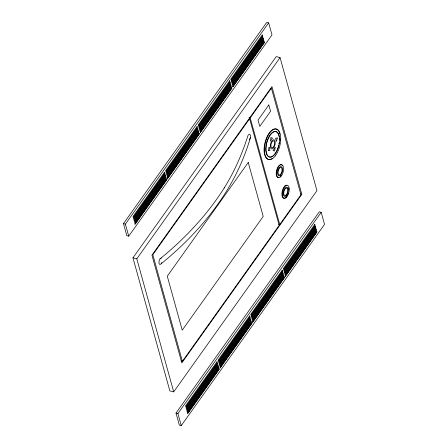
<?xml version="1.0" encoding="UTF-8"?>
<svg xmlns="http://www.w3.org/2000/svg" width="448" height="448" viewBox="0 0 448 448"><rect width="100%" height="100%" fill="white"/><g stroke="black" fill="none" stroke-linecap="round" stroke-linejoin="round"><path stroke-width="0.67" d="M250.421 137.514L250.426 135.167L249.491 134.154L248.153 135.061C242.273 153.546 234.573 171.478 224.224 187.942L224.599 187.359C207.402 214.743 184.99 238.56 159.97 258.927L159.018 261.229L159.012 263.57L159.947 264.589L161.286 263.676C186.312 243.314 208.723 219.498 225.921 192.114L226.296 191.531C236.701 174.692 244.933 156.542 250.421 137.514L249.474 139.815M161.286 263.676L161.762 262.528M123.469 223.63L266.739 22.4L268.654 22.887L271.992 34.927L128.727 236.158L126.806 235.67L123.469 223.63L125.39 224.118L128.727 236.158M125.39 224.118L268.654 22.887M134.926 224.269L199.455 133.627M200.267 132.49L231.924 88.026M232.736 86.884L264.393 42.42M132.955 257.846L276.226 56.616L280.062 57.59L316.96 190.641L173.695 391.871L169.854 390.897L132.955 257.846L136.797 258.821L173.695 391.871M136.797 258.821L280.062 57.59M279.765 224.538L250.191 117.897L271.376 88.133L300.955 194.779L279.765 224.538L278.617 224.246M182.381 361.323L279.182 225.355L249.609 118.714L152.802 254.682L182.381 361.323L181.227 361.032M301.812 194.309L181.815 362.863L151.945 255.153L271.942 86.598L301.812 194.309L300.468 193.973M176.008 413.073L319.273 211.842L321.194 212.33L324.531 224.37L181.261 425.6L179.346 425.113L176.008 413.073L177.923 413.56L181.261 425.6M177.923 413.56L321.194 212.33M187.869 413.14L219.117 369.247M219.929 368.105L316.932 231.862M159.97 258.927L161.302 258.02M249.038 117.606L250.191 117.897M281.327 175.37A6.731 3.17 -75.8 0 1 280.644 176.333M278.841 177.638A6.731 3.17 -75.8 0 1 276.707 169.949A6.731 3.17 -75.8 0 1 282.341 165.34M278.706 145.258A13.11 6.177 -75.8 0 1 267.971 156.223A13.11 6.177 -75.8 0 1 269.17 136.36A13.11 6.177 -75.8 0 1 279.21 137.01M279.367 138.746A13.11 6.177 -75.8 0 1 279.384 139.983M279.194 142.582A13.11 6.177 -75.8 0 1 278.986 143.92M288.736 187.701A6.731 3.17 -75.8 0 1 288.87 189.51M288.142 193.558A6.731 3.17 -75.8 0 1 283.444 198.139A6.731 3.17 -75.8 0 1 282.358 190.77A6.731 3.17 -75.8 0 1 286.905 185.164M272.272 158.418A15.708 7.398 -75.8 0 1 264.118 151.446A15.708 7.398 -75.8 0 1 270.385 131.555A15.708 7.398 -75.8 0 1 279.899 134.204M280.347 138.779A15.708 7.398 -75.8 0 1 280.263 140.706M270.934 137.693L270.385 141.103L272.541 138.079L270.934 137.693M275.178 147.582L274.624 150.998L273.022 150.612L275.178 147.582M269.108 147.302L268.257 150.702L269.987 150.466L269.108 147.302M277.306 137.99L276.45 141.389L275.576 138.219L277.306 137.99M164.511 172.245L133.006 216.502L133.252 217.386L164.758 173.13L164.511 172.245M197.098 126.476L165.592 170.733L165.838 171.618L197.344 127.361L197.098 126.476M229.684 80.707L198.173 124.964L198.419 125.849L229.93 81.592L229.684 80.707M262.27 34.938L230.759 79.195L231.006 80.08L262.517 35.823L262.27 34.938M164.976 173.925L133.47 218.182L133.717 219.066L165.222 174.81L164.976 173.925M197.562 128.156L166.057 172.413L166.303 173.298L197.809 129.041L197.562 128.156M230.149 82.387L198.643 126.644L198.884 127.529L230.395 83.272L230.149 82.387M262.735 36.618L231.224 80.875L231.47 81.76L262.982 37.503L262.735 36.618M165.446 175.605L133.935 219.856L134.182 220.746L165.687 176.49L165.446 175.605M198.027 129.836L166.522 174.087L166.768 174.978L198.274 130.721L198.027 129.836M230.614 84.067L199.108 128.324L199.354 129.209L230.86 84.952L230.614 84.067M263.2 38.298L231.689 82.555L231.935 83.44L263.446 39.183L263.2 38.298M165.911 177.279L134.4 221.536L134.646 222.426L166.158 178.17L165.911 177.279M198.492 131.516L166.986 175.767L167.233 176.658L198.738 132.401L198.492 131.516M231.078 85.747L199.573 129.998L199.819 130.889L231.325 86.632L231.078 85.747M263.665 39.978L232.159 84.23L232.406 85.12L263.911 40.863L263.665 39.978M166.376 178.959L134.865 223.216L135.111 224.101L166.622 179.85L166.376 178.959M198.962 133.19L167.451 177.447L167.698 178.338L199.209 134.081L198.962 133.19M231.543 87.422L200.038 131.678L200.284 132.569L231.79 88.312L231.543 87.422M264.13 41.653L232.624 85.91L232.87 86.8L264.376 42.543L264.13 41.653M268.806 104.955L258.037 120.086L259.79 126.42L270.564 111.289L268.806 104.955M248.237 162.467L167.272 276.192L182.241 330.17L263.206 216.446L248.237 162.467M217.05 361.687L185.539 405.944L185.786 406.834L217.297 362.578L217.05 361.687M249.637 315.918L218.126 360.175L218.372 361.066L249.883 316.809L249.637 315.918M282.223 270.15L250.712 314.406L250.958 315.297L282.464 271.04L282.223 270.15M314.804 224.381L283.298 268.638L283.545 269.528L315.05 225.271L314.804 224.381M217.515 363.367L186.01 407.624L186.256 408.509L217.762 364.258L217.515 363.367M250.102 317.598L218.59 361.855L218.837 362.74L250.348 318.489L250.102 317.598M282.688 271.83L251.177 316.086L251.423 316.971L282.934 272.72L282.688 271.83M315.274 226.061L283.763 270.318L284.01 271.202L315.515 226.951L315.274 226.061M217.98 365.047L186.474 409.304L186.721 410.189L218.226 365.932L217.98 365.047M250.566 319.278L219.061 363.535L219.307 364.42L250.813 320.163L250.566 319.278M283.153 273.51L251.642 317.766L251.888 318.651L283.399 274.394L283.153 273.51M315.739 227.741L284.228 271.998L284.474 272.882L315.986 228.626L315.739 227.741M218.445 366.727L186.939 410.984L187.186 411.869L218.691 367.612L218.445 366.727M251.031 320.958L219.526 365.215L219.772 366.1L251.278 321.843L251.031 320.958M283.618 275.19L252.112 319.446L252.353 320.331L283.864 276.074L283.618 275.19M316.204 229.421L284.693 273.678L284.939 274.562L316.45 230.306L316.204 229.421M218.915 368.407L187.404 412.658L187.65 413.549L219.156 369.292L218.915 368.407M251.496 322.638L219.99 366.89L220.237 367.78L251.742 323.523L251.496 322.638M284.082 276.87L252.577 321.121L252.823 322.011L284.329 277.754L284.082 276.87M316.669 231.101L285.158 275.358L285.404 276.242L316.915 231.986L316.669 231.101M280.672 176.814A6.731 3.17 -75.8 0 0 282.722 165.441A6.731 3.17 -75.8 0 0 276.774 171.416A6.731 3.17 -75.8 0 0 280.672 176.814M275.016 154.05A13.11 6.177 -75.8 0 0 277.222 132.266A13.11 6.177 -75.8 0 0 266.106 146.72A13.11 6.177 -75.8 0 0 275.016 154.05M280.498 175.224A4.816 2.268 -75.8 0 0 281.966 167.082A4.816 2.268 -75.8 0 0 277.71 171.36A4.816 2.268 -75.8 0 0 280.498 175.224M286.384 197.406A6.731 3.17 -75.8 0 0 288.434 186.032A6.731 3.17 -75.8 0 0 282.486 192.007A6.731 3.17 -75.8 0 0 286.384 197.406M286.21 195.815A4.816 2.268 -75.8 0 0 287.678 187.673A4.816 2.268 -75.8 0 0 283.416 191.951A4.816 2.268 -75.8 0 0 286.21 195.815M286.126 195.054A3.903 1.837 -75.8 0 0 287.314 188.462A3.903 1.837 -75.8 0 0 283.864 191.929A3.903 1.837 -75.8 0 0 286.126 195.054M280.414 174.462A3.903 1.837 -75.8 0 0 281.602 167.871A3.903 1.837 -75.8 0 0 278.152 171.338A3.903 1.837 -75.8 0 0 280.414 174.462M275.268 155.921A15.708 7.398 -75.8 0 0 277.911 129.825A15.708 7.398 -75.8 0 0 264.589 147.14A15.708 7.398 -75.8 0 0 275.268 155.921M273.112 147.325A3.59 1.691 -75.8 0 0 274.204 141.26A3.59 1.691 -75.8 0 0 271.029 144.446A3.59 1.691 -75.8 0 0 273.112 147.325M273.717 147.711A4.771 2.246 -75.8 0 0 274.299 139.877A4.771 2.246 -75.8 0 0 270.329 145.449A4.771 2.246 -75.8 0 0 273.717 147.711"/></g></svg>
